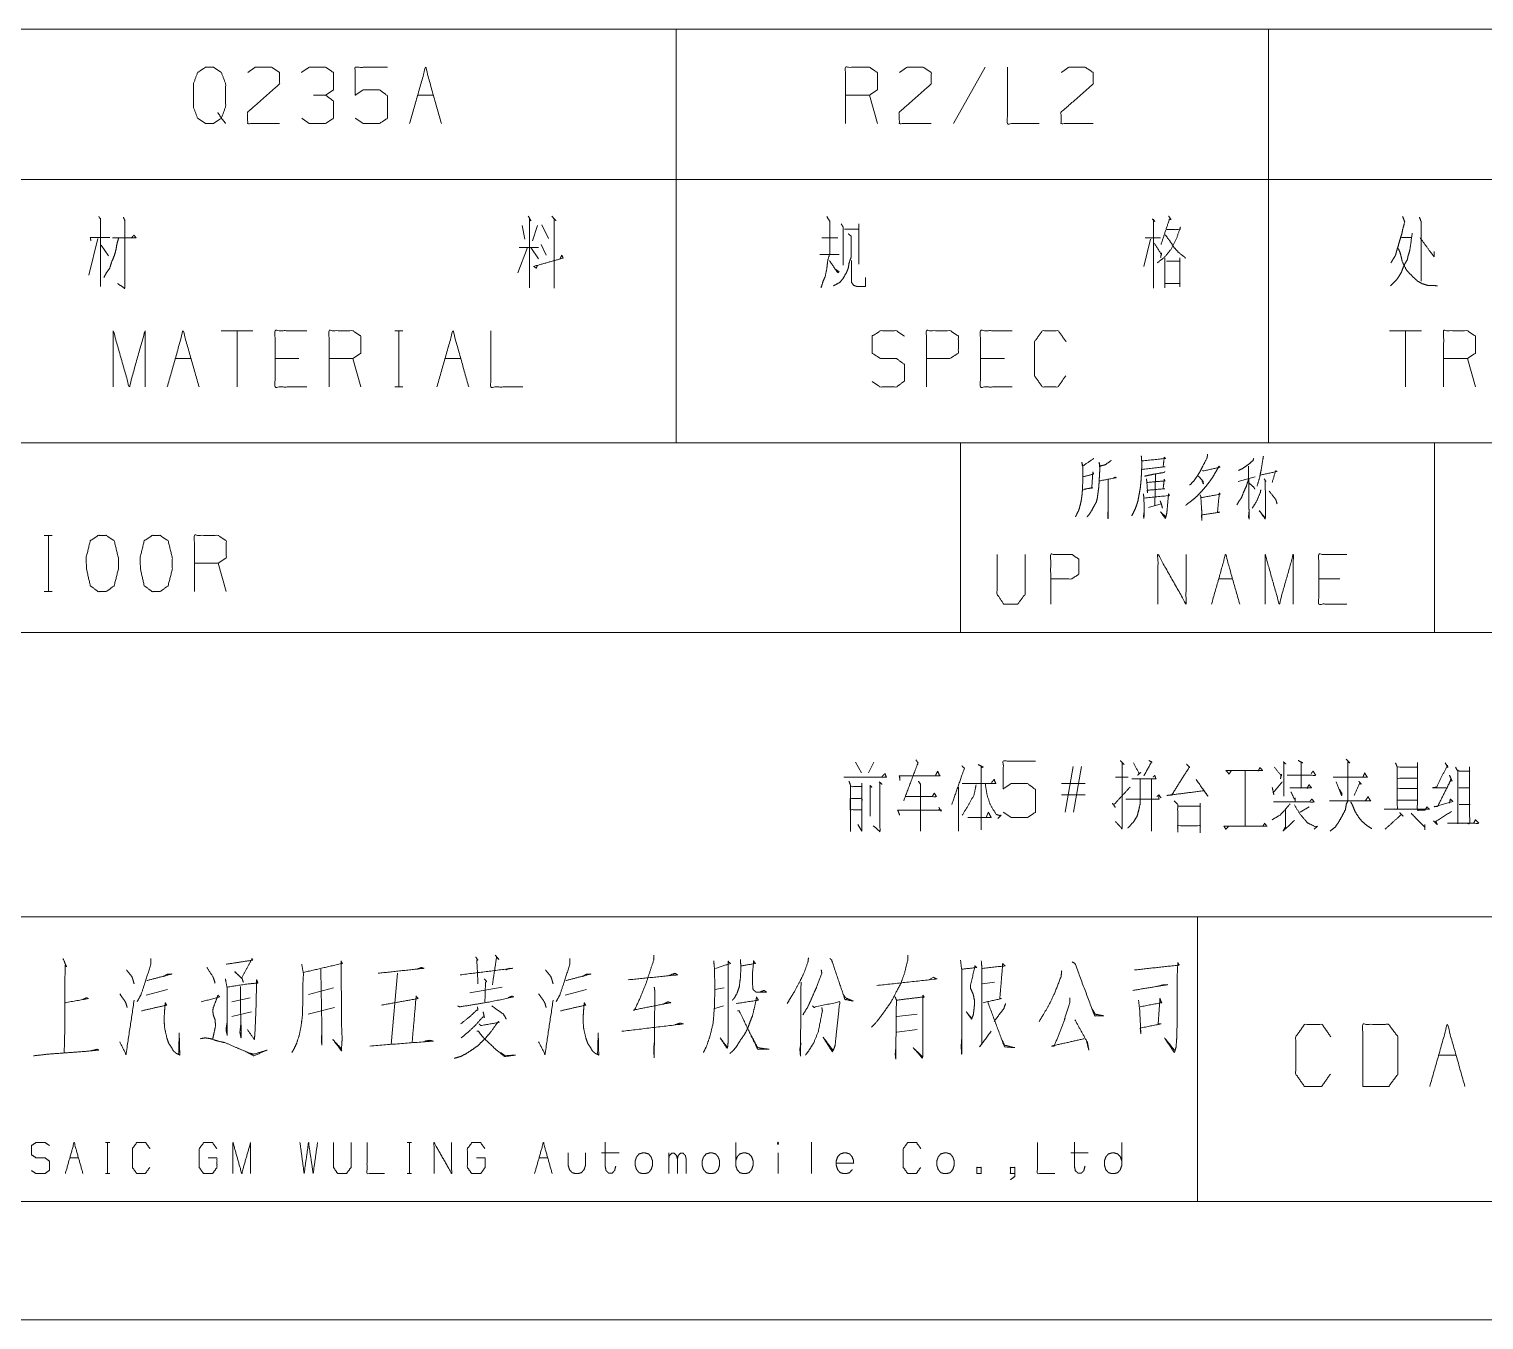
# Model space of a CAD drawing. Header units: millimetres. Extents: x 0 to 420, y 0 to 297.
# Drawn here: x 285.7 to 347.1, y 0 to 54.5 of the extents above; entities that cross this region are included whole.
import ezdxf

# ---------------------------------------------------------------- set-up
doc = ezdxf.new("R2010")
doc.units = ezdxf.units.MM
doc.layers.add('101', color=7, linetype='Continuous', true_color=0xffffff)

msp = doc.modelspace()

# ---------------------------------------------------------------- linework, layer by layer
at = {"layer": '101', "color": 72, "linetype": 'Continuous', "lineweight": 18}
for p, q in [((283, 54.463), (313, 54.463)), ((313, 54.463), (313, 48.113)), ((313, 54.463), (338, 54.463)), ((338, 54.463), (338, 48.113)), ((338, 54.463), (368, 54.463)), ((326.042, 52.85), (324.698, 50.475)), ((302.087, 51.675), (302.759, 51.675)), ((321.489, 50.475), (321.153, 51.675)), ((283, 48.113), (313, 48.113)), ((313, 48.113), (338, 48.113)), ((313, 48.113), (313, 37)), ((338, 48.113), (338, 37)), ((338, 48.113), (368, 48.113)), ((306.495, 46.175), (306.618, 45.6)), ((307.149, 46.175), (306.936, 45.525)), ((307.325, 46.2), (307.608, 45.625)), ((320.703, 46.25), (320.703, 44.55)), ((288.601, 45.625), (288.212, 44.075)), ((319.147, 45.65), (319.819, 45.65)), ((320.102, 46.025), (320.703, 46.025)), ((333.018, 45.6), (332.735, 44.45)), ((343.601, 45.675), (344.025, 45.675)), ((288.742, 45.35), (289.043, 44.9)), ((306.724, 45.25), (306.318, 44.175)), ((306.371, 45.25), (307.184, 45.25)), ((306.866, 45.25), (307.184, 44.775)), ((307.308, 45.375), (307.52, 44.925)), ((319.059, 44.95), (319.872, 44.95)), ((295.143, 41.737), (293.8, 41.737)), ((294.472, 41.737), (294.472, 39.362)), ((301.124, 41.737), (301.46, 41.737)), ((301.301, 41.737), (301.301, 39.362)), ((344.449, 41.737), (343.106, 41.737)), ((343.778, 41.737), (343.778, 39.362)), ((291.859, 40.563), (292.531, 40.563)), ((297.084, 40.563), (296.076, 40.563)), ((299.696, 39.362), (299.36, 40.563)), ((303.242, 40.563), (303.913, 40.563)), ((326.847, 40.563), (325.839, 40.563)), ((346.726, 39.362), (346.39, 40.563)), ((301.124, 39.362), (301.46, 39.362)), ((283, 37), (313, 37)), ((313, 37), (338, 37)), ((338, 37), (368, 37)), ((333.22, 35.666), (333.204, 34.364)), ((336.715, 35.379), (337.433, 35.578)), ((332.923, 34.275), (333.469, 34.43)), ((286.337, 33.102), (286.673, 33.102)), ((286.514, 33.102), (286.514, 30.727)), ((294.015, 30.727), (293.679, 31.927)), ((286.337, 30.727), (286.673, 30.727)), ((335.887, 31.261), (336.48, 31.261)), ((341.006, 31.261), (340.116, 31.261)), ((320.573, 23.527), (320.82, 23.077)), ((321.333, 23.527), (321.121, 23.077)), ((329.414, 21.427), (329.749, 23.352)), ((330.103, 23.352), (329.767, 21.427)), ((331.531, 22.902), (332.079, 22.902)), ((333.051, 22.827), (333.051, 20.627)), ((337.003, 23.177), (337.003, 20.827)), ((337.003, 23.152), (337.003, 20.827)), ((324.914, 22.477), (324.914, 20.627)), ((330.262, 22.627), (329.255, 22.627)), ((330.262, 22.152), (329.255, 22.152)), ((346.021, 22.452), (346.462, 22.452)), ((324.175, 21.452), (324.087, 21.627)), ((339.704, 21.652), (339.333, 21.427)), ((346.038, 21.752), (346.498, 21.752)), ((320.661, 20.902), (320.838, 20.627)), ((326.169, 21.402), (326.08, 21.202)), ((301.247, 14.626), (300.979, 11.625)), ((323.853, 14.454), (323.658, 14.35)), ((326.437, 14.247), (325.925, 14.178)), ((290.64, 13.695), (291.542, 13.936)), ((294.249, 13.419), (295.029, 13.591)), ((298.541, 14.005), (297.492, 13.729)), ((304.295, 13.798), (305.661, 14.04)), ((308.319, 13.695), (309.221, 13.936)), ((315.025, 14.005), (314.635, 13.936)), ((294.249, 12.798), (295.078, 13.005)), ((297.467, 12.901), (298.589, 13.177)), ((315, 13.246), (314.635, 13.143)), ((323.17, 12.901), (322.316, 12.798)), ((322.316, 12.142), (323.17, 12.246)), ((345.17, 11.172), (345.912, 11.172)), ((288.913, 7.485), (289.098, 7.485)), ((289.01, 7.485), (289.01, 6.174)), ((301.642, 7.485), (301.827, 7.485)), ((301.74, 7.485), (301.74, 6.174)), ((315.512, 6.519), (315.512, 7.485)), ((318.712, 7.499), (318.712, 6.174)), ((287.411, 6.836), (287.781, 6.836)), ((307.212, 6.836), (307.582, 6.836)), ((309.855, 7.043), (310.587, 7.043)), ((312.684, 6.174), (312.684, 7.043)), ((317.297, 7.043), (317.297, 6.174)), ((329.656, 7.043), (330.387, 7.043)), ((288.913, 6.174), (289.098, 6.174)), ((301.642, 6.174), (301.827, 6.174))]:
    msp.add_line(p, q, dxfattribs=at)
at = {"layer": '101', "color": 133, "linetype": 'Continuous', "lineweight": 18}
for p, q in [((235, 37), (415, 37)), ((325, 37), (325, 29)), ((345, 37), (345, 29)), ((235, 29), (415, 29)), ((285, 17), (394, 17)), ((335, 17), (335, 5)), ((25, 5), (415, 5)), ((235, 5), (415, 5)), ((0, 0), (420, 0))]:
    msp.add_line(p, q, dxfattribs=at)
at = {"layer": '101', "color": 72, "linetype": 'Continuous', "lineweight": 18}
for points, knots in [([(293.653, 50.95), (293.812, 50.7), (293.476, 50.475), (293.14, 50.475), (292.804, 50.7), (292.628, 51.175), (292.628, 52.15), (292.804, 52.625), (293.14, 52.85), (293.476, 52.85), (293.812, 52.625), (293.989, 52.15), (293.989, 51.2), (293.812, 50.7), (293.989, 50.475)], [0, 0, 0.043279, 0.102317, 0.151367, 0.210407, 0.284429, 0.426831, 0.500853, 0.559894, 0.608944, 0.667982, 0.742004, 0.880755, 0.958211, 1, 1]), ([(294.922, 52.625), (295.24, 52.85), (295.929, 52.85), (296.265, 52.625), (296.265, 52.15), (294.904, 50.95), (294.922, 50.475), (296.265, 50.475)], [0, 0, 0.069691, 0.192979, 0.265274, 0.350227, 0.674741, 0.759752, 1, 1]), ([(298.206, 51.675), (298.542, 51.9), (298.542, 52.625), (298.206, 52.85), (297.516, 52.85), (297.181, 52.625)], [0, 0, 0.153872, 0.429851, 0.583723, 0.846122, 1, 1]), ([(299.457, 50.7), (299.793, 50.475), (300.482, 50.475), (300.818, 50.7), (300.818, 51.65), (300.482, 51.9), (299.793, 51.9), (299.457, 51.675), (299.457, 52.85), (300.818, 52.85)], [0, 0, 0.062229, 0.168345, 0.230571, 0.376816, 0.441264, 0.547379, 0.609609, 0.79049, 1, 1]), ([(320.145, 50.475), (320.145, 52.85), (321.153, 52.85), (321.489, 52.625), (321.489, 51.9), (321.153, 51.675), (320.145, 51.675)], [0, 0, 0.400949, 0.571033, 0.639277, 0.761672, 0.829916, 1, 1]), ([(322.422, 52.625), (322.74, 52.85), (323.429, 52.85), (323.765, 52.625), (323.765, 52.15), (322.404, 50.95), (322.422, 50.475), (323.765, 50.475)], [0, 0, 0.069691, 0.192976, 0.265274, 0.350227, 0.67474, 0.759752, 1, 1]), ([(326.975, 52.85), (326.975, 50.475), (328.318, 50.475)], [0, 0, 0.638733, 1, 1]), ([(329.251, 52.625), (329.569, 52.85), (330.259, 52.85), (330.595, 52.625), (330.595, 52.15), (329.234, 50.95), (329.251, 50.475), (330.595, 50.475)], [0, 0, 0.069694, 0.192979, 0.265274, 0.350227, 0.67474, 0.759752, 1, 1]), ([(297.198, 50.7), (297.516, 50.475), (298.206, 50.475), (298.542, 50.7), (298.542, 51.425), (298.206, 51.675), (297.693, 51.675)], [0, 0, 0.124123, 0.34369, 0.472445, 0.703376, 0.836727, 1, 1]), ([(288.636, 46.55), (288.707, 46.45), (288.707, 43.6)], [0, 0, 0.041199, 1, 1]), ([(289.679, 46.525), (289.732, 46.375), (289.732, 43.525), (289.432, 43.725)], [0, 0, 0.047209, 0.892896, 1, 1]), ([(306.76, 46.575), (306.866, 46.375), (306.813, 46.45), (306.813, 43.55)], [0, 0, 0.070344, 0.098885, 1, 1]), ([(307.75, 46.575), (307.926, 46.375), (307.856, 46.45), (307.856, 43.525)], [0, 0, 0.081006, 0.11229, 1, 1]), ([(319.359, 46.55), (319.483, 46.35), (319.483, 45), (319.395, 44.7), (319.359, 44.375), (319.289, 44.025), (319.2, 43.825), (319.112, 43.55)], [0, 0, 0.076125, 0.513098, 0.614331, 0.720148, 0.835726, 0.906504, 1, 1]), ([(319.96, 46.25), (320.049, 46.1), (320.049, 44.5)], [0, 0, 0.098129, 1, 1]), ([(333.089, 46.45), (333.195, 46.35), (333.142, 46.425), (333.142, 43.525), (333.142, 45.65), (332.788, 45.65), (333.442, 45.65)], [0, 0, 0.023247, 0.037896, 0.500409, 0.839319, 0.895699, 1, 1]), ([(333.708, 46), (334.255, 46), (334.273, 46.1), (334.114, 45.625), (333.884, 45.175), (333.619, 44.85), (333.301, 44.6)], [0, 0, 0.220966, 0.26192, 0.463932, 0.667691, 0.836831, 1, 1]), ([(333.778, 46.575), (333.884, 46.425), (333.814, 46.45), (333.46, 45.375)], [0, 0, 0.132126, 0.186059, 1, 1]), ([(343.654, 46.55), (343.742, 46.325), (343.654, 46), (343.619, 45.825), (343.548, 45.6), (343.477, 45.35), (343.407, 45.125), (343.354, 44.925), (343.265, 44.775), (343.159, 44.6)], [0, 0, 0.116541, 0.278918, 0.364993, 0.478696, 0.603951, 0.71766, 0.817412, 0.901346, 1, 1]), ([(344.361, 46.525), (344.432, 46.35), (344.432, 43.825)], [0, 0, 0.06955, 1, 1]), ([(288.3, 45.525), (288.283, 45.675), (289.096, 45.675)], [0, 0, 0.156667, 1, 1]), ([(289.467, 45.625), (289.396, 45.375), (289.361, 45.15), (289.29, 44.9), (289.184, 44.65), (289.096, 44.375), (288.954, 44.175), (288.848, 43.975)], [0, 0, 0.146031, 0.274053, 0.420084, 0.572724, 0.735083, 0.872755, 1, 1]), ([(289.22, 45.65), (290.209, 45.65), (290.121, 45.775), (290.015, 45.65)], [0, 0, 0.757413, 0.874554, 1, 1]), ([(320.261, 45.825), (320.385, 45.725), (320.385, 44.85), (320.296, 44.6), (320.261, 44.375), (320.19, 44.2), (320.049, 43.95), (319.907, 43.775), (319.624, 43.625)], [0, 0, 0.062435, 0.405831, 0.509895, 0.599279, 0.673351, 0.786072, 0.874364, 1, 1]), ([(333.637, 45.775), (333.814, 45.55), (334.008, 45.25), (334.185, 45.05), (334.503, 44.8)], [0, 0, 0.21756, 0.48939, 0.692342, 1, 1]), ([(344.06, 45.85), (343.954, 45.125), (343.884, 44.9), (343.848, 44.725), (343.742, 44.55), (343.654, 44.35), (343.601, 44.2), (343.477, 44), (343.371, 43.85), (343.141, 43.625)], [0, 0, 0.296653, 0.392139, 0.46442, 0.547269, 0.635793, 0.700209, 0.795421, 0.869798, 1, 1]), ([(344.396, 45.65), (344.98, 44.85), (344.98, 45.075)], [0, 0, 0.814824, 1, 1]), ([(307.149, 44.5), (307.096, 44.375), (306.989, 44.45), (308.227, 44.8), (308.174, 44.925), (308.103, 44.775)], [0, 0, 0.073272, 0.143369, 0.837239, 0.91051, 1, 1]), ([(333.177, 45.425), (333.478, 44.95), (333.478, 45.025), (333.442, 44.825)], [0, 0, 0.668993, 0.75826, 1, 1]), ([(333.619, 44.8), (333.619, 43.55), (333.619, 43.725), (334.255, 43.725), (334.255, 43.6), (334.255, 44.8), (334.255, 44.675), (333.69, 44.675)], [0, 0, 0.306605, 0.34953, 0.505604, 0.536265, 0.830605, 0.861265, 1, 1]), ([(343.477, 45.2), (343.548, 45.025), (343.601, 44.825), (343.636, 44.65), (343.813, 44.3), (343.901, 44.2), (344.149, 43.95), (344.29, 43.825), (344.467, 43.725), (344.714, 43.65), (344.944, 43.65), (345.121, 43.625)], [0, 0, 0.075192, 0.15762, 0.228747, 0.384949, 0.438119, 0.578251, 0.653441, 0.734337, 0.837345, 0.928883, 1, 1]), ([(319.465, 44.7), (319.819, 44.175), (319.872, 44.225), (319.731, 44.325)], [0, 0, 0.720064, 0.802978, 1, 1]), ([(320.402, 44.7), (320.402, 43.775), (320.491, 43.65), (320.632, 43.6), (320.985, 43.6), (320.985, 43.975)], [0, 0, 0.472764, 0.551003, 0.627661, 0.808338, 1, 1]), ([(297.42, 39.362), (296.076, 39.362), (296.076, 41.737), (297.42, 41.737)], [0, 0, 0.26539, 0.73461, 1, 1]), ([(298.353, 39.362), (298.353, 41.737), (299.36, 41.737), (299.696, 41.513), (299.696, 40.788), (299.36, 40.563), (298.353, 40.563)], [0, 0, 0.400952, 0.571034, 0.639278, 0.761674, 0.829918, 1, 1]), ([(323.563, 39.362), (323.563, 41.737), (324.57, 41.737), (324.906, 41.513), (324.906, 40.788), (324.553, 40.563), (323.563, 40.563)], [0, 0, 0.401147, 0.571311, 0.639588, 0.762044, 0.832821, 1, 1]), ([(327.183, 39.362), (325.839, 39.362), (325.839, 41.737), (327.183, 41.737)], [0, 0, 0.26539, 0.73461, 1, 1]), ([(329.441, 39.838), (329.106, 39.362), (328.452, 39.362), (328.116, 39.838), (328.116, 41.263), (328.452, 41.737), (329.123, 41.737), (329.459, 41.263)], [0, 0, 0.114568, 0.243366, 0.357936, 0.638584, 0.753154, 0.885433, 1, 1]), ([(345.383, 39.362), (345.383, 41.737), (346.39, 41.737), (346.726, 41.513), (346.726, 40.788), (346.39, 40.563), (345.383, 40.563)], [0, 0, 0.400951, 0.571036, 0.639278, 0.761673, 0.829915, 1, 1]), ([(289.247, 39.362), (289.247, 41.737), (289.919, 39.362), (290.59, 41.737), (290.59, 39.362)], [0, 0, 0.245192, 0.5, 0.754808, 1, 1]), ([(305.182, 41.737), (305.182, 39.362), (306.526, 39.362)], [0, 0, 0.638733, 1, 1]), ([(321.269, 39.588), (321.604, 39.362), (322.294, 39.362), (322.63, 39.613), (322.63, 40.313), (322.294, 40.563), (321.622, 40.563), (321.269, 40.788), (321.269, 41.513), (321.622, 41.737), (322.294, 41.737), (322.63, 41.513)], [0, 0, 0.068037, 0.184055, 0.25452, 0.372335, 0.4428, 0.555844, 0.626371, 0.748393, 0.81892, 0.931964, 1, 1]), ([(330.629, 36.351), (330.566, 36.307), (330.145, 36.02), (330.114, 36.196), (330.161, 36.02), (330.161, 35.446), (330.145, 35.092), (330.129, 34.849), (330.098, 34.606), (330.051, 34.386), (329.989, 34.165), (329.911, 34.01), (329.848, 33.878)], [0, 0, 0.024363, 0.186803, 0.243942, 0.302154, 0.485024, 0.597668, 0.675195, 0.753199, 0.825098, 0.89819, 0.953346, 1, 1]), ([(331.363, 36.262), (331.113, 36.086), (330.879, 36.02), (330.847, 36.196), (330.879, 35.931), (330.863, 35.666), (330.847, 35.379), (330.832, 35.136), (330.801, 34.916), (330.769, 34.673), (330.723, 34.496), (330.645, 34.364), (330.566, 34.209), (330.488, 34.077), (330.41, 33.966), (330.332, 33.878)], [0, 0, 0.096319, 0.172937, 0.229415, 0.313416, 0.396985, 0.487495, 0.564125, 0.634336, 0.711437, 0.768975, 0.817388, 0.871906, 0.920319, 0.962889, 1, 1]), ([(332.626, 36.461), (332.642, 36.262), (332.642, 35.909), (332.626, 35.578), (332.611, 35.357), (332.58, 35.07), (332.533, 34.827), (332.486, 34.562), (332.424, 34.364), (332.346, 34.165), (332.221, 33.922)], [0, 0, 0.076503, 0.212087, 0.33934, 0.424292, 0.535105, 0.630037, 0.733301, 0.813245, 0.895183, 1, 1]), ([(332.673, 36.24), (333.641, 36.351), (333.594, 36.395), (333.548, 35.998), (333.626, 35.998), (332.658, 35.887)], [0, 0, 0.39108, 0.416924, 0.577585, 0.60892, 1, 1]), ([(335.42, 36.527), (335.405, 36.373), (335.217, 36.02), (335.108, 35.799), (334.983, 35.6), (334.827, 35.379), (334.671, 35.225)], [0, 0, 0.101774, 0.363754, 0.525154, 0.678922, 0.85608, 1, 1]), ([(337.371, 36.351), (337.34, 36.262), (337.137, 36.086), (336.918, 35.931), (336.731, 35.843)], [0, 0, 0.111856, 0.433088, 0.752703, 1, 1]), ([(337.777, 36.439), (337.761, 36.329), (337.683, 35.865), (337.621, 35.556), (337.511, 35.181)], [0, 0, 0.086565, 0.451629, 0.696477, 1, 1]), ([(330.192, 35.026), (330.223, 35.048), (330.582, 35.114), (330.535, 35.092), (330.582, 35.777), (330.613, 35.688), (330.176, 35.578)], [0, 0, 0.022681, 0.239273, 0.269981, 0.676983, 0.732557, 1, 1]), ([(333.626, 35.799), (333.579, 35.755), (333.188, 35.688), (332.97, 35.644), (332.767, 35.6)], [0, 0, 0.07226, 0.516589, 0.766867, 1, 1]), ([(335.202, 35.843), (335.248, 35.821), (335.951, 35.975), (335.904, 36.02), (335.779, 35.799), (335.639, 35.556), (335.498, 35.357), (335.342, 35.158), (335.17, 34.96), (334.983, 34.761), (334.78, 34.584), (334.624, 34.474), (334.499, 34.364)], [0, 0, 0.017093, 0.254607, 0.275864, 0.359629, 0.452278, 0.53264, 0.616084, 0.70281, 0.792986, 0.881828, 0.944963, 1, 1]), ([(337.152, 36.02), (337.168, 34.275), (337.184, 33.79), (337.152, 33.878), (337.168, 34.077)], [0, 0, 0.691283, 0.883884, 0.921006, 1, 1]), ([(337.652, 35.644), (338.354, 35.799), (338.292, 35.821), (338.151, 35.335)], [0, 0, 0.557066, 0.608364, 1, 1]), ([(330.863, 35.401), (331.566, 35.534), (331.519, 35.556), (331.441, 35.512)], [0, 0, 0.834819, 0.895271, 1, 1]), ([(331.222, 35.446), (331.222, 33.812), (331.207, 33.922), (331.222, 34.099)], [0, 0, 0.849783, 0.907772, 1, 1]), ([(332.845, 35.49), (332.861, 35.335), (332.892, 34.894), (332.876, 35.004), (333.61, 35.07), (333.548, 35.07), (333.594, 35.468), (333.626, 35.401), (332.861, 35.335)], [0, 0, 0.056492, 0.217482, 0.258029, 0.525926, 0.548635, 0.694164, 0.720796, 1, 1]), ([(335.03, 35.6), (335.061, 35.578), (335.233, 35.379), (335.248, 35.269), (335.186, 35.423)], [0, 0, 0.066028, 0.519581, 0.712132, 1, 1]), ([(337.152, 35.468), (337.059, 35.181), (336.949, 34.938), (336.856, 34.695), (336.762, 34.562), (336.653, 34.386)], [0, 0, 0.251918, 0.474135, 0.691326, 0.826694, 1, 1]), ([(337.168, 35.313), (337.371, 35.136), (337.418, 35.048)], [0, 0, 0.729109, 1, 1]), ([(337.668, 35.026), (337.652, 34.916), (337.48, 34.518), (337.309, 34.253)], [0, 0, 0.129619, 0.632946, 1, 1]), ([(337.808, 35.49), (337.886, 35.379), (337.855, 35.401), (337.87, 34.231), (337.87, 33.944), (337.855, 33.79), (337.605, 34.143), (337.855, 33.834)], [0, 0, 0.051678, 0.066298, 0.513635, 0.623349, 0.682727, 0.848098, 1, 1]), ([(332.72, 34.849), (332.736, 34.651), (332.751, 34.143), (332.736, 33.812), (332.72, 33.9), (332.751, 34.121)], [0, 0, 0.147471, 0.523364, 0.768667, 0.835021, 1, 1]), ([(332.751, 34.673), (333.813, 34.783), (333.782, 34.849), (333.766, 34.739), (333.719, 34.231), (333.704, 34.032), (333.641, 33.812), (333.438, 34.099), (333.657, 33.878)], [0, 0, 0.374083, 0.399749, 0.43883, 0.61759, 0.687458, 0.767887, 0.891105, 1, 1]), ([(333.423, 34.562), (333.485, 34.386), (333.516, 34.253)], [0, 0, 0.579215, 1, 1]), ([(335.108, 34.805), (335.139, 34.739), (335.17, 34.187), (335.186, 34.121), (335.186, 33.723), (335.17, 33.9), (335.17, 33.966), (335.935, 34.077), (335.842, 34.077), (335.92, 34.894), (335.951, 34.849), (335.904, 34.827), (335.155, 34.695)], [0, 0, 0.018828, 0.160986, 0.178485, 0.280676, 0.326272, 0.343303, 0.542024, 0.566111, 0.777126, 0.791033, 0.804348, 1, 1]), ([(338.027, 34.96), (338.308, 34.606), (338.354, 34.43)], [0, 0, 0.711821, 1, 1]), ([(292.672, 30.727), (292.672, 33.102), (293.679, 33.102), (294.015, 32.877), (294.015, 32.152), (293.679, 31.927), (292.672, 31.927)], [0, 0, 0.400951, 0.571036, 0.639278, 0.761674, 0.829915, 1, 1]), ([(288.95, 30.727), (289.285, 30.977), (289.462, 31.677), (289.462, 32.152), (289.285, 32.877), (288.95, 33.102), (288.614, 33.102), (288.278, 32.877), (288.101, 32.152), (288.119, 31.677), (288.278, 30.977), (288.614, 30.727), (288.95, 30.727)], [0, 0, 0.067524, 0.183971, 0.260583, 0.380942, 0.446139, 0.500306, 0.565503, 0.685862, 0.762528, 0.878309, 0.945833, 1, 1]), ([(291.226, 30.727), (291.562, 30.977), (291.739, 31.677), (291.739, 32.152), (291.562, 32.877), (291.226, 33.102), (290.89, 33.102), (290.554, 32.877), (290.378, 32.152), (290.395, 31.677), (290.554, 30.977), (290.89, 30.727), (291.226, 30.727)], [0, 0, 0.067524, 0.183971, 0.260583, 0.380942, 0.446139, 0.500306, 0.565503, 0.685862, 0.762528, 0.878309, 0.945833, 1, 1]), ([(326.539, 32.299), (326.539, 30.621), (326.82, 30.202), (327.413, 30.202), (327.725, 30.621), (327.725, 32.299)], [0, 0, 0.337151, 0.438599, 0.557782, 0.662849, 1, 1]), ([(328.802, 30.202), (328.802, 32.299), (329.691, 32.299), (329.988, 32.1), (329.988, 31.46), (329.676, 31.261), (328.802, 31.261)], [0, 0, 0.401145, 0.571312, 0.639588, 0.762043, 0.832818, 1, 1]), ([(333.328, 30.202), (333.328, 32.299), (334.514, 30.202), (334.514, 32.299)], [0, 0, 0.317574, 0.682426, 1, 1]), ([(337.853, 30.202), (337.853, 32.299), (338.447, 30.202), (339.04, 32.299), (339.04, 30.202)], [0, 0, 0.245192, 0.5, 0.754808, 1, 1]), ([(341.303, 30.202), (340.116, 30.202), (340.116, 32.299), (341.303, 32.299)], [0, 0, 0.265389, 0.734611, 1, 1]), ([(323.114, 23.627), (323.203, 23.502), (322.602, 21.902)], [0, 0, 0.082203, 1, 1]), ([(325.055, 23.377), (325.161, 23.277), (324.631, 21.752)], [0, 0, 0.082809, 1, 1]), ([(325.744, 23.427), (325.957, 23.327), (325.868, 23.302), (325.868, 20.677)], [0, 0, 0.079453, 0.11057, 1, 1]), ([(326.801, 21.427), (327.137, 21.202), (327.826, 21.202), (328.162, 21.427), (328.162, 22.377), (327.826, 22.627), (327.137, 22.627), (326.801, 22.402), (326.801, 23.577), (328.162, 23.577)], [0, 0, 0.062229, 0.168345, 0.230571, 0.376816, 0.441264, 0.547379, 0.609609, 0.79049, 1, 1]), ([(331.743, 23.602), (331.902, 23.427), (331.814, 23.502), (331.814, 20.727), (331.531, 21.027)], [0, 0, 0.066813, 0.099557, 0.883523, 1, 1]), ([(332.291, 23.502), (332.538, 23.052), (332.609, 23.102), (332.468, 22.977)], [0, 0, 0.651003, 0.760767, 1, 1]), ([(332.945, 23.602), (333.086, 23.527), (333.051, 23.527), (332.733, 22.952)], [0, 0, 0.187731, 0.229192, 1, 1]), ([(334.532, 23.452), (334.674, 23.302), (334.638, 23.302), (333.914, 22.152), (333.701, 22.127), (335.275, 22.327), (335.434, 22.102), (334.939, 22.802)], [0, 0, 0.045475, 0.053273, 0.353143, 0.400258, 0.750087, 0.810877, 1, 1]), ([(338.608, 23.552), (338.732, 23.452), (338.643, 23.527), (338.643, 22.102)], [0, 0, 0.093582, 0.161769, 1, 1]), ([(339.244, 23.602), (339.439, 23.502), (339.368, 23.527), (339.368, 22.452), (338.891, 22.452), (339.81, 22.452), (339.704, 22.577), (339.615, 22.427)], [0, 0, 0.07046, 0.094624, 0.441062, 0.594862, 0.891064, 0.943895, 1, 1]), ([(341.273, 23.652), (341.432, 23.502), (341.344, 23.527), (341.344, 21.902), (341.273, 21.752), (341.238, 21.527), (341.096, 21.252), (340.937, 20.977), (340.814, 20.802), (340.602, 20.627)], [0, 0, 0.063462, 0.090123, 0.56178, 0.609911, 0.676018, 0.765771, 0.85798, 0.920188, 1, 1]), ([(343.355, 23.502), (343.426, 23.327), (343.426, 21.552), (342.878, 21.552), (344.769, 21.552), (344.681, 21.652), (344.593, 21.502), (344.274, 21.502), (344.274, 23.502), (344.274, 23.327), (343.426, 23.327), (343.426, 22.852), (344.292, 22.852), (344.274, 22.852), (344.274, 22.427), (343.426, 22.427), (343.426, 21.927), (344.257, 21.927)], [0, 0, 0.015709, 0.163443, 0.209048, 0.366455, 0.377564, 0.392053, 0.418532, 0.584993, 0.599558, 0.670171, 0.709705, 0.781789, 0.78326, 0.818632, 0.889245, 0.93086, 1, 1]), ([(345.455, 23.502), (345.561, 23.302), (345.543, 23.402), (345.084, 22.477), (344.907, 22.452), (345.526, 22.452), (345.702, 22.827), (345.632, 22.977), (345.738, 22.727), (345.702, 22.802), (345.137, 21.677), (344.978, 21.652), (345.773, 21.877), (345.667, 21.977), (345.632, 21.802)], [0, 0, 0.039968, 0.057897, 0.240258, 0.271776, 0.381, 0.454196, 0.483473, 0.531419, 0.546058, 0.768377, 0.796805, 0.942744, 0.968478, 1, 1]), ([(345.879, 23.327), (345.985, 23.152), (345.985, 20.927), (345.985, 23.152), (346.48, 23.152), (346.48, 23.327), (346.48, 20.952), (345.543, 20.952), (346.869, 20.952), (346.728, 21.102), (346.657, 20.977)], [0, 0, 0.019844, 0.235618, 0.451392, 0.499386, 0.516357, 0.746678, 0.837524, 0.966081, 0.986073, 1, 1]), ([(320.078, 22.902), (321.863, 22.902), (321.81, 23.052), (321.686, 22.927)], [0, 0, 0.842003, 0.917042, 1, 1]), ([(320.29, 22.727), (320.361, 22.552), (320.361, 20.602), (320.361, 22.502), (320.838, 22.502), (320.838, 22.627), (320.838, 20.627), (320.838, 22.002), (320.343, 22.002), (320.343, 21.527), (320.82, 21.527)], [0, 0, 0.019945, 0.226009, 0.426789, 0.477219, 0.490428, 0.701776, 0.847078, 0.899375, 0.94957, 1, 1]), ([(321.563, 22.702), (321.686, 22.602), (321.598, 22.677), (321.598, 20.602), (321.315, 20.852)], [0, 0, 0.058325, 0.10082, 0.861608, 1, 1]), ([(322.443, 22.752), (322.425, 22.952), (324.122, 22.952), (324.034, 23.152), (323.945, 22.977)], [0, 0, 0.086832, 0.820651, 0.915211, 1, 1]), ([(323.22, 22.727), (323.309, 22.602), (323.309, 20.627)], [0, 0, 0.071939, 1, 1]), ([(325.073, 22.627), (326.487, 22.627), (326.416, 22.802), (326.31, 22.677)], [0, 0, 0.800376, 0.907209, 1, 1]), ([(332.574, 22.802), (332.574, 21.752), (332.503, 21.452), (332.45, 21.252), (332.309, 21.027), (332.061, 20.752)], [0, 0, 0.477097, 0.617144, 0.711159, 0.831908, 1, 1]), ([(332.22, 22.827), (333.245, 22.827), (333.192, 22.977), (333.122, 22.902)], [0, 0, 0.796353, 0.919939, 1, 1]), ([(336.42, 23.177), (336.331, 23.027), (336.208, 23.177), (337.745, 23.177), (337.639, 23.302), (337.551, 23.152)], [0, 0, 0.077571, 0.164212, 0.849385, 0.922423, 1, 1]), ([(338.237, 23.327), (338.537, 22.952), (338.537, 23.027), (338.502, 22.827)], [0, 0, 0.633422, 0.732284, 1, 1]), ([(338.785, 22.977), (339.987, 22.977), (339.88, 23.152), (339.792, 23.052)], [0, 0, 0.780462, 0.913335, 1, 1]), ([(340.725, 22.902), (342.157, 22.902), (342.051, 23.077), (341.98, 22.902)], [0, 0, 0.78446, 0.896579, 1, 1]), ([(341.803, 22.727), (341.91, 22.602), (341.839, 22.627), (341.609, 22.127)], [0, 0, 0.207724, 0.302738, 1, 1]), ([(321.174, 22.552), (321.262, 22.477), (321.191, 22.502), (321.191, 21.252)], [0, 0, 0.080438, 0.132478, 1, 1]), ([(322.673, 22.077), (323.981, 22.077), (323.892, 22.227), (323.804, 22.077)], [0, 0, 0.789753, 0.89488, 1, 1]), ([(325.656, 22.577), (325.568, 22.152), (325.338, 21.727), (325.073, 21.302)], [0, 0, 0.306096, 0.646776, 1, 1]), ([(326.045, 22.602), (326.116, 22.152), (326.257, 21.727), (326.504, 21.327), (326.664, 21.277), (326.717, 21.302), (326.575, 21.152)], [0, 0, 0.252323, 0.50043, 0.76097, 0.85334, 0.88581, 1, 1]), ([(331.407, 21.802), (331.531, 21.627), (331.46, 21.727), (332.15, 22.477)], [0, 0, 0.158114, 0.248465, 1, 1]), ([(331.973, 21.977), (333.369, 21.977), (333.369, 22.152)], [0, 0, 0.88863, 1, 1]), ([(333.458, 22.027), (333.369, 22.152), (333.281, 22.077)], [0, 0, 0.569072, 1, 1]), ([(338.148, 22.477), (338.219, 22.152), (338.201, 22.252), (338.573, 22.702)], [0, 0, 0.326886, 0.42669, 1, 1]), ([(338.944, 22.277), (339.085, 21.977), (339.12, 22.027), (339.12, 21.877)], [0, 0, 0.610903, 0.723694, 1, 1]), ([(340.849, 22.702), (341.079, 22.127), (341.096, 22.202), (340.99, 22.377)], [0, 0, 0.687336, 0.772868, 1, 1]), ([(322.425, 21.302), (322.354, 21.502), (324.193, 21.502), (324.087, 21.552)], [0, 0, 0.097865, 0.945905, 1, 1]), ([(334.02, 21.902), (334.161, 21.752), (334.161, 20.577), (334.161, 20.852), (335.115, 20.852), (335.115, 20.552), (335.115, 21.802), (335.115, 21.677), (334.179, 21.677)], [0, 0, 0.039471, 0.264466, 0.317124, 0.499885, 0.557331, 0.796687, 0.820623, 1, 1]), ([(338.908, 21.777), (338.626, 21.452), (338.484, 21.302), (338.148, 21.102)], [0, 0, 0.41915, 0.619702, 1, 1]), ([(338.201, 21.852), (339.916, 21.852), (339.827, 21.977), (339.739, 21.877)], [0, 0, 0.856801, 0.933302, 1, 1]), ([(338.714, 21.527), (338.714, 20.802), (338.608, 20.627), (339.085, 21.077)], [0, 0, 0.457252, 0.586311, 1, 1]), ([(339.085, 21.727), (339.333, 21.327), (339.633, 20.977), (339.987, 20.802), (340.057, 20.827), (339.916, 20.702)], [0, 0, 0.295852, 0.586008, 0.834108, 0.881285, 1, 1]), ([(340.566, 21.902), (342.298, 21.902), (342.192, 22.077), (342.086, 21.902)], [0, 0, 0.808887, 0.904446, 1, 1]), ([(341.468, 21.852), (341.556, 21.677), (341.644, 21.452), (341.803, 21.202), (341.945, 21.027), (342.157, 20.852), (342.351, 20.727)], [0, 0, 0.1338, 0.298786, 0.501018, 0.654574, 0.842245, 1, 1]), ([(325.303, 21.202), (326.292, 21.202), (326.169, 21.427)], [0, 0, 0.794016, 1, 1]), ([(336.296, 20.802), (336.19, 20.702), (336.119, 20.827), (337.922, 20.827), (337.834, 20.952), (337.745, 20.827)], [0, 0, 0.060778, 0.120654, 0.872342, 0.936169, 1, 1]), ([(343.532, 21.402), (343.673, 21.252), (343.603, 21.327), (342.913, 20.702)], [0, 0, 0.166286, 0.249435, 1, 1]), ([(344.009, 21.377), (344.575, 20.802), (344.593, 20.902), (344.593, 20.677)], [0, 0, 0.71181, 0.801431, 1, 1]), ([(344.96, 21.052), (345.119, 20.902), (345.048, 21.027), (345.72, 21.452)], [0, 0, 0.188956, 0.313068, 1, 1]), ([(305.368, 15.385), (305.515, 15.213), (305.417, 15.282), (305.246, 14.143)], [0, 0, 0.151118, 0.230947, 1, 1]), ([(312.05, 15.385), (312.05, 15.178), (311.733, 14.212), (311.513, 13.66), (311.245, 13.074), (311.196, 13.074), (312.757, 13.384), (312.66, 13.419), (312.44, 13.315)], [0, 0, 0.046524, 0.275032, 0.408545, 0.553501, 0.564465, 0.92219, 0.945453, 1, 1]), ([(322.779, 15.385), (322.779, 15.213), (322.633, 14.626), (322.487, 14.212), (322.34, 13.936), (322.072, 13.419), (321.682, 12.867), (321.414, 12.522), (321.243, 12.349)], [0, 0, 0.049752, 0.224095, 0.350741, 0.440842, 0.608969, 0.803946, 0.929998, 1, 1]), ([(287.128, 15.247), (287.274, 14.902), (287.226, 15.006), (287.201, 14.281), (287.201, 12.246), (287.177, 11.28)], [0, 0, 0.088891, 0.116032, 0.287978, 0.770794, 1, 1]), ([(289.81, 14.764), (290.03, 14.488), (290.079, 14.35), (290.127, 14.178)], [0, 0, 0.519919, 0.73571, 1, 1]), ([(290.835, 15.247), (290.835, 15.006), (290.591, 14.247), (290.42, 13.729), (290.249, 13.419)], [0, 0, 0.124612, 0.535976, 0.817159, 1, 1]), ([(293.2, 14.868), (293.468, 14.454), (293.541, 14.212)], [0, 0, 0.661595, 1, 1]), ([(294.005, 15.006), (295.127, 15.178), (295.102, 15.247), (294.663, 14.419), (294.371, 14.695), (294.688, 14.385), (294.736, 14.247)], [0, 0, 0.361753, 0.385074, 0.683733, 0.811934, 0.953357, 1, 1]), ([(297.199, 15.006), (297.272, 14.592), (297.248, 14.178), (297.248, 13.453), (297.223, 12.798), (297.175, 12.418), (297.102, 12.039), (296.98, 11.659), (296.882, 11.452), (296.784, 11.28)], [0, 0, 0.110336, 0.219176, 0.409317, 0.581468, 0.681885, 0.783317, 0.887931, 0.947989, 1, 1]), ([(297.272, 14.661), (298.906, 15.04), (298.858, 15.144), (298.858, 14.626), (298.882, 13.212), (298.882, 12.384), (298.906, 11.866), (298.882, 11.521), (298.882, 11.349), (298.516, 11.832), (298.858, 11.452)], [0, 0, 0.250211, 0.267275, 0.344454, 0.55544, 0.678925, 0.756189, 0.80777, 0.833496, 0.923863, 1, 1]), ([(298.004, 14.799), (298.053, 12.073), (298.053, 11.59), (298.028, 11.797), (298.053, 12.211)], [0, 0, 0.711345, 0.837386, 0.891777, 1, 1]), ([(300.418, 14.626), (302.345, 14.833), (302.247, 14.868), (302.076, 14.799)], [0, 0, 0.870762, 0.917258, 1, 1]), ([(303.881, 14.557), (306.076, 14.833), (305.954, 14.833), (305.807, 14.764)], [0, 0, 0.886329, 0.935184, 1, 1]), ([(304.539, 15.316), (304.637, 15.178), (304.588, 15.178), (304.637, 14.178)], [0, 0, 0.138589, 0.178592, 1, 1]), ([(307.49, 14.764), (307.709, 14.488), (307.758, 14.35), (307.807, 14.178)], [0, 0, 0.519919, 0.73571, 1, 1]), ([(308.514, 15.247), (308.514, 15.006), (308.27, 14.247), (308.099, 13.729), (307.929, 13.419)], [0, 0, 0.124612, 0.535976, 0.817159, 1, 1]), ([(314.586, 15.144), (314.61, 14.868), (314.635, 14.005), (314.61, 13.177), (314.561, 12.522), (314.415, 11.935), (314.269, 11.521), (314.147, 11.28)], [0, 0, 0.070329, 0.28934, 0.499598, 0.66644, 0.819873, 0.931329, 1, 1]), ([(314.659, 14.833), (315.293, 15.04), (315.196, 15.109), (315.196, 11.763), (315.171, 11.521), (315.147, 11.452), (314.854, 11.901), (315.147, 11.521)], [0, 0, 0.122094, 0.143965, 0.756447, 0.800872, 0.814266, 0.912285, 1, 1]), ([(315.708, 15.213), (315.732, 14.868), (315.708, 14.419), (315.659, 14.04), (315.561, 13.764), (315.439, 13.557), (315.366, 13.488)], [0, 0, 0.190955, 0.438946, 0.650198, 0.811822, 0.94447, 1, 1]), ([(315.757, 14.937), (316.342, 15.04), (316.269, 15.144), (316.22, 14.626), (316.22, 14.178), (316.244, 13.936), (316.366, 13.833), (316.805, 13.833), (316.708, 13.902), (316.537, 13.833)], [0, 0, 0.209703, 0.254415, 0.437769, 0.595975, 0.681595, 0.738019, 0.892888, 0.935041, 1, 1]), ([(318.585, 15.282), (318.561, 15.109), (318.39, 14.626), (318.219, 14.281), (318, 13.867), (317.829, 13.591), (317.683, 13.35)], [0, 0, 0.081145, 0.319756, 0.499049, 0.717311, 0.868474, 1, 1]), ([(319.122, 14.764), (319.146, 14.626), (318.927, 14.04), (318.829, 13.833), (318.683, 13.488), (318.536, 13.177), (318.341, 12.867)], [0, 0, 0.067376, 0.36846, 0.478481, 0.658656, 0.823687, 1, 1]), ([(319.488, 15.247), (319.561, 15.178), (320.122, 13.522), (320.463, 13.453), (320.146, 13.591), (320.049, 13.729)], [0, 0, 0.037082, 0.681737, 0.810185, 0.937687, 1, 1]), ([(324.998, 15.178), (325.047, 14.764), (325.047, 11.245), (325.023, 11.521), (325.047, 11.832)], [0, 0, 0.092137, 0.86992, 0.931161, 1, 1]), ([(325.071, 14.799), (325.681, 14.868), (325.608, 14.937), (325.413, 14.074), (325.413, 14.005), (325.462, 13.902), (325.535, 13.729), (325.584, 13.488), (325.584, 13.281), (325.559, 13.039), (325.535, 12.867), (325.462, 12.694), (325.242, 13.005), (325.462, 12.729)], [0, 0, 0.163216, 0.189965, 0.42515, 0.443501, 0.473931, 0.523766, 0.589292, 0.644345, 0.7089, 0.755234, 0.805069, 0.906205, 1, 1]), ([(325.876, 15.144), (325.901, 14.833), (325.901, 11.659), (325.803, 11.521), (326.291, 12.177)], [0, 0, 0.069653, 0.779472, 0.817267, 1, 1]), ([(325.925, 14.833), (326.876, 14.937), (326.779, 15.04), (326.657, 13.557), (326.73, 13.557), (325.949, 13.384)], [0, 0, 0.276542, 0.317649, 0.747834, 0.768982, 1, 1]), ([(329.705, 15.109), (329.827, 15.04), (330.656, 12.832), (331.046, 12.832), (330.681, 12.901), (330.534, 13.143)], [0, 0, 0.039541, 0.705114, 0.815247, 0.920312, 1, 1]), ([(332.338, 14.764), (334.216, 14.971), (334.168, 15.075), (334.143, 14.557), (334.143, 12.625), (334.119, 11.866), (334.094, 11.521), (334.046, 11.349), (334.021, 11.28), (333.607, 11.901), (334.021, 11.383)], [0, 0, 0.261649, 0.277493, 0.349233, 0.616764, 0.72192, 0.769813, 0.794637, 0.804771, 0.908172, 1, 1]), ([(290.664, 14.316), (291.713, 14.592), (291.542, 14.592), (291.371, 14.488)], [0, 0, 0.745411, 0.862774, 1, 1]), ([(293.98, 14.385), (294.053, 14.005), (294.053, 12.004), (294.005, 12.246), (294.053, 12.591)], [0, 0, 0.129595, 0.800553, 0.883167, 1, 1]), ([(294.053, 14.04), (294.932, 14.178), (295.346, 14.212), (295.297, 14.35), (295.273, 13.281), (295.249, 12.625), (295.224, 12.073), (295.2, 11.832), (294.907, 12.246)], [0, 0, 0.19844, 0.29133, 0.324006, 0.56283, 0.709269, 0.832622, 0.88681, 1, 1]), ([(304.905, 14.385), (305.003, 14.281), (304.954, 14.247), (304.929, 13.419)], [0, 0, 0.138047, 0.196037, 1, 1]), ([(308.343, 14.316), (309.392, 14.592), (309.221, 14.592), (309.051, 14.488)], [0, 0, 0.745418, 0.86277, 1, 1]), ([(310.977, 14.35), (313.05, 14.557), (312.952, 14.626), (312.684, 14.523)], [0, 0, 0.836554, 0.884532, 1, 1]), ([(318.268, 14.247), (318.244, 11.142), (318.219, 11.418), (318.268, 11.694)], [0, 0, 0.847819, 0.923473, 1, 1]), ([(321.462, 14.109), (323.999, 14.385), (323.853, 14.454)], [0, 0, 0.940373, 1, 1]), ([(329.266, 14.73), (329.241, 14.488), (328.973, 13.798), (328.729, 13.281), (328.485, 12.867), (328.315, 12.591)], [0, 0, 0.102841, 0.416511, 0.658903, 0.86249, 1, 1]), ([(332.265, 13.902), (333.729, 14.143), (333.582, 14.143), (333.314, 14.074)], [0, 0, 0.777945, 0.854701, 1, 1]), ([(287.226, 13.384), (288.201, 13.557), (288.128, 13.591), (287.957, 13.522)], [0, 0, 0.788943, 0.853361, 1, 1]), ([(289.518, 13.764), (289.737, 13.453), (289.786, 13.35), (289.835, 13.177)], [0, 0, 0.564231, 0.734008, 1, 1]), ([(292.956, 13.419), (293.736, 13.626), (293.663, 13.695), (293.59, 13.488), (293.468, 13.177), (293.444, 13.039), (293.468, 12.867), (293.541, 12.66), (293.566, 12.418), (293.492, 12.073), (293.444, 11.866)], [0, 0, 0.288064, 0.323943, 0.402265, 0.521269, 0.571261, 0.63341, 0.711732, 0.798322, 0.924133, 1, 1]), ([(294.614, 14.074), (294.614, 13.212), (294.639, 12.384), (294.639, 11.901), (294.59, 12.142), (294.639, 12.556)], [0, 0, 0.304008, 0.595981, 0.766226, 0.853067, 1, 1]), ([(300.564, 13.281), (302.101, 13.557), (302.028, 13.66), (301.857, 11.694)], [0, 0, 0.426351, 0.460965, 1, 1]), ([(303.783, 13.246), (303.856, 13.212), (303.905, 13.212), (305.149, 13.419), (306.149, 13.626), (306.076, 13.66), (305.905, 13.591)], [0, 0, 0.030219, 0.048442, 0.519512, 0.900991, 0.93121, 1, 1]), ([(307.197, 13.764), (307.416, 13.453), (307.465, 13.35), (307.514, 13.177)], [0, 0, 0.564239, 0.734012, 1, 1]), ([(312.074, 14.04), (312.099, 13.867), (312.074, 11.073), (312.05, 11.349), (312.074, 11.694)], [0, 0, 0.048504, 0.826565, 0.903707, 1, 1]), ([(315.537, 13.35), (316.464, 13.488), (316.391, 13.626), (316.318, 13.246), (316.22, 12.832), (316.122, 12.591), (316.025, 12.315), (315.878, 12.039), (315.683, 11.763), (315.537, 11.521), (315.391, 11.349), (315.269, 11.245)], [0, 0, 0.248088, 0.28944, 0.391759, 0.504363, 0.573317, 0.650816, 0.73352, 0.823008, 0.897766, 0.957654, 1, 1]), ([(322.243, 13.626), (322.292, 13.488), (322.267, 11.211), (322.267, 11.004), (322.243, 11.211), (322.267, 11.452)], [0, 0, 0.047497, 0.786427, 0.853598, 0.921235, 1, 1]), ([(322.292, 13.488), (323.414, 13.626), (323.414, 13.695), (323.462, 13.626), (323.414, 13.591), (323.414, 11.176), (323.389, 11.038), (322.999, 11.487), (323.389, 11.107)], [0, 0, 0.224398, 0.238094, 0.254868, 0.266729, 0.746112, 0.77393, 0.891944, 1, 1]), ([(329.607, 13.591), (329.607, 13.384), (329.388, 12.694), (329.412, 12.729), (329.193, 12.142), (328.949, 11.556), (328.851, 11.556), (330.217, 11.866)], [0, 0, 0.05545, 0.249412, 0.26073, 0.428483, 0.598637, 0.624772, 1, 1]), ([(332.509, 13.488), (332.558, 13.074), (332.607, 12.073), (332.582, 12.315), (333.46, 12.487), (333.338, 12.487), (333.411, 13.557), (333.485, 13.384), (332.582, 13.212)], [0, 0, 0.08584, 0.292105, 0.342087, 0.526357, 0.55147, 0.772215, 0.810799, 1, 1]), ([(289.518, 11.728), (289.786, 11.211), (290.127, 13.488)], [0, 0, 0.202025, 1, 1]), ([(290.444, 13.039), (291.493, 13.281), (291.444, 13.384), (291.42, 13.143), (291.396, 12.798), (291.396, 12.556), (291.42, 12.28), (291.518, 11.866), (291.591, 11.659), (291.688, 11.521), (291.786, 11.349), (291.908, 11.245), (292.054, 11.176), (292.03, 12.108), (292.005, 11.245)], [0, 0, 0.198341, 0.219427, 0.264158, 0.327895, 0.3724, 0.423461, 0.501845, 0.542306, 0.573453, 0.609975, 0.639452, 0.669269, 0.84099, 1, 1]), ([(304.612, 13.212), (304.637, 13.074), (304.588, 13.074), (304.295, 12.798), (303.905, 12.487)], [0, 0, 0.128573, 0.17333, 0.54243, 1, 1]), ([(304.856, 13.005), (304.905, 12.763), (304.856, 12.798), (304.515, 12.418), (304.222, 12.142), (303.929, 11.901)], [0, 0, 0.154138, 0.191518, 0.510905, 0.762591, 1, 1]), ([(305.222, 13.246), (305.71, 12.901), (305.832, 12.694)], [0, 0, 0.713213, 1, 1]), ([(307.197, 11.728), (307.465, 11.211), (307.807, 13.488)], [0, 0, 0.202027, 1, 1]), ([(308.124, 13.039), (309.173, 13.281), (309.124, 13.384), (309.099, 13.143), (309.075, 12.798), (309.075, 12.556), (309.099, 12.28), (309.197, 11.866), (309.27, 11.659), (309.368, 11.521), (309.465, 11.349), (309.587, 11.245), (309.734, 11.176), (309.709, 12.108), (309.685, 11.245)], [0, 0, 0.198341, 0.219426, 0.264158, 0.327895, 0.3724, 0.423461, 0.501845, 0.542305, 0.57345, 0.609972, 0.639449, 0.66927, 0.84099, 1, 1]), ([(315.586, 13.039), (315.659, 13.039), (316.439, 11.418), (316.927, 11.418), (316.439, 11.487), (316.147, 12.039)], [0, 0, 0.021039, 0.538448, 0.678706, 0.82036, 1, 1]), ([(319.146, 13.177), (319.17, 13.039), (319, 12.177), (318.805, 11.694), (318.634, 11.418), (318.463, 11.176)], [0, 0, 0.064861, 0.471802, 0.712904, 0.863112, 1, 1]), ([(318.756, 13.246), (318.829, 13.177), (318.878, 13.212), (319.902, 13.419), (319.756, 12.073), (319.707, 11.59), (319.634, 11.383), (319.585, 11.314), (319.195, 11.935), (319.609, 11.383)], [0, 0, 0.021075, 0.033595, 0.252602, 0.536206, 0.63793, 0.683936, 0.701643, 0.855333, 1, 1]), ([(326.145, 13.419), (326.852, 11.521), (327.291, 11.487), (326.852, 11.59), (326.754, 11.797)], [0, 0, 0.643821, 0.783835, 0.927246, 1, 1]), ([(326.901, 13.35), (326.828, 13.143), (326.413, 12.591)], [0, 0, 0.241282, 1, 1]), ([(304.685, 12.487), (304.759, 12.418), (305.539, 12.556), (305.49, 12.591), (305.198, 12.177), (305.027, 11.97), (304.832, 11.763), (304.612, 11.556), (304.368, 11.383), (304.1, 11.211), (303.881, 11.107), (303.637, 11.038)], [0, 0, 0.029336, 0.260529, 0.277957, 0.425844, 0.50411, 0.587085, 0.675092, 0.762231, 0.855274, 0.926064, 1, 1]), ([(310.708, 12.177), (313.294, 12.487), (313.172, 12.522), (312.952, 12.453)], [0, 0, 0.879479, 0.922284, 1, 1]), ([(329.827, 12.66), (330.363, 11.694), (330.412, 11.383), (330.315, 11.763)], [0, 0, 0.610117, 0.783655, 1, 1]), ([(340.606, 10.372), (340.235, 9.847), (339.513, 9.847), (339.142, 10.372), (339.142, 11.945), (339.513, 12.469), (340.254, 12.469), (340.625, 11.945)], [0, 0, 0.114569, 0.243366, 0.357935, 0.638584, 0.753153, 0.885431, 1, 1]), ([(341.971, 9.847), (343.064, 9.847), (343.454, 10.372), (343.454, 11.945), (343.064, 12.469), (341.971, 12.469), (341.971, 9.847)], [0, 0, 0.142136, 0.227161, 0.43179, 0.516816, 0.658952, 1, 1]), ([(292.931, 11.866), (293.127, 11.901), (293.346, 11.866), (293.663, 11.763), (293.98, 11.694), (294.444, 11.487), (294.858, 11.314), (295.175, 11.142), (295.736, 11.383), (295.175, 11.211), (294.907, 11.28)], [0, 0, 0.051192, 0.108601, 0.194771, 0.278606, 0.409731, 0.525759, 0.619013, 0.776803, 0.92843, 1, 1]), ([(300.076, 11.556), (302.735, 11.763), (302.613, 11.797), (302.394, 11.763)], [0, 0, 0.884285, 0.926313, 1, 1]), ([(304.588, 12.177), (304.661, 12.177), (304.807, 11.97), (305.344, 11.452), (305.759, 11.107), (306.222, 11.176), (305.783, 11.142), (305.588, 11.28)], [0, 0, 0.026517, 0.118384, 0.388536, 0.584008, 0.7538, 0.913392, 1, 1]), ([(285.884, 11.142), (286.47, 11.211), (287.884, 11.314), (288.64, 11.383), (288.567, 11.418), (288.299, 11.349)], [0, 0, 0.188617, 0.642502, 0.885462, 0.911348, 1, 1]), ([(285.801, 6.298), (285.987, 6.174), (286.367, 6.174), (286.552, 6.312), (286.552, 6.698), (286.367, 6.836), (285.996, 6.836), (285.801, 6.961), (285.801, 7.361), (285.996, 7.485), (286.367, 7.485), (286.552, 7.361)], [0, 0, 0.068034, 0.184057, 0.25452, 0.372334, 0.442797, 0.555846, 0.626371, 0.748393, 0.818918, 0.931966, 1, 1]), ([(290.786, 6.436), (290.6, 6.174), (290.239, 6.174), (290.054, 6.436), (290.054, 7.223), (290.239, 7.485), (290.61, 7.485), (290.795, 7.223)], [0, 0, 0.114569, 0.243366, 0.357935, 0.638584, 0.753153, 0.885431, 1, 1]), ([(293.253, 6.836), (293.624, 6.836), (293.624, 6.436), (293.439, 6.174), (293.058, 6.174), (292.873, 6.436), (292.873, 7.223), (293.068, 7.485), (293.429, 7.485), (293.614, 7.223)], [0, 0, 0.103295, 0.214796, 0.304261, 0.410274, 0.49974, 0.718896, 0.809958, 0.910535, 1, 1]), ([(294.297, 6.174), (294.297, 7.485), (294.668, 6.174), (295.039, 7.485), (295.039, 6.174)], [0, 0, 0.245192, 0.5, 0.754808, 1, 1]), ([(297.126, 7.485), (297.301, 6.174), (297.487, 7.485), (297.682, 6.174), (297.867, 7.485)], [0, 0, 0.249746, 0.499742, 0.750003, 1, 1]), ([(298.54, 7.485), (298.54, 6.436), (298.716, 6.174), (299.086, 6.174), (299.282, 6.436), (299.282, 7.485)], [0, 0, 0.337152, 0.438599, 0.557781, 0.662848, 1, 1]), ([(299.954, 7.485), (299.954, 6.174), (300.696, 6.174)], [0, 0, 0.638735, 1, 1]), ([(302.783, 6.174), (302.783, 7.485), (303.525, 6.174), (303.525, 7.485)], [0, 0, 0.317574, 0.682426, 1, 1]), ([(304.568, 6.836), (304.939, 6.836), (304.939, 6.436), (304.754, 6.174), (304.373, 6.174), (304.188, 6.436), (304.188, 7.223), (304.383, 7.485), (304.744, 7.485), (304.929, 7.223)], [0, 0, 0.103295, 0.214796, 0.304261, 0.410274, 0.49974, 0.718896, 0.809958, 0.910535, 1, 1]), ([(307.026, 6.174), (307.397, 7.485), (307.768, 6.174)], [0, 0, 0.500001, 1, 1]), ([(310.45, 6.491), (310.401, 6.298), (310.294, 6.188), (310.157, 6.188), (310.04, 6.298), (310.001, 6.491), (310.001, 7.499)], [0, 0, 0.107406, 0.190396, 0.26402, 0.350759, 0.456999, 1, 1]), ([(317.297, 7.402), (317.317, 7.457), (317.297, 7.499), (317.278, 7.457), (317.297, 7.402)], [0, 0, 0.280627, 0.5, 0.719373, 1, 1]), ([(323.316, 6.436), (323.13, 6.174), (322.769, 6.174), (322.584, 6.436), (322.584, 7.223), (322.769, 7.485), (323.14, 7.485), (323.325, 7.223)], [0, 0, 0.114567, 0.24337, 0.357937, 0.638582, 0.753149, 0.885433, 1, 1]), ([(328.241, 7.485), (328.241, 6.174), (328.983, 6.174)], [0, 0, 0.638728, 1, 1]), ([(330.251, 6.491), (330.202, 6.298), (330.095, 6.188), (329.958, 6.188), (329.841, 6.298), (329.802, 6.491), (329.802, 7.499)], [0, 0, 0.107406, 0.190396, 0.26402, 0.350759, 0.456999, 1, 1]), ([(331.802, 7.485), (331.802, 6.519), (331.743, 6.34), (331.636, 6.215), (331.499, 6.174), (331.373, 6.174), (331.236, 6.215), (331.129, 6.34), (331.07, 6.519), (331.07, 6.712), (331.129, 6.878), (331.236, 7.002), (331.373, 7.043), (331.499, 7.043), (331.636, 7.002), (331.743, 6.878), (331.802, 6.712)], [0, 0, 0.286727, 0.342739, 0.39146, 0.433824, 0.471471, 0.513835, 0.562557, 0.618569, 0.675914, 0.728048, 0.77677, 0.819134, 0.856781, 0.899145, 0.947866, 1, 1]), ([(308.441, 7.043), (308.441, 6.519), (308.499, 6.34), (308.606, 6.215), (308.743, 6.174), (308.87, 6.174), (309.006, 6.215), (309.114, 6.34), (309.172, 6.519), (309.172, 7.043)], [0, 0, 0.242016, 0.329107, 0.404862, 0.470732, 0.529268, 0.595138, 0.670893, 0.757984, 1, 1]), ([(311.328, 6.34), (311.435, 6.215), (311.572, 6.174), (311.698, 6.174), (311.835, 6.215), (311.942, 6.34), (312.001, 6.519), (312.001, 6.712), (311.942, 6.878), (311.835, 7.002), (311.698, 7.043), (311.572, 7.043), (311.435, 7.002), (311.328, 6.878), (311.269, 6.712), (311.269, 6.519), (311.328, 6.34)], [0, 0, 0.063224, 0.118198, 0.167051, 0.222025, 0.285248, 0.357933, 0.432348, 0.5, 0.563224, 0.618198, 0.667051, 0.722025, 0.785248, 0.8529, 0.927315, 1, 1]), ([(312.684, 6.781), (312.713, 6.933), (312.81, 7.03), (312.918, 7.03), (313.015, 6.933), (313.054, 6.781), (313.054, 6.174)], [0, 0, 0.118877, 0.224452, 0.306993, 0.412569, 0.533091, 1, 1]), ([(313.054, 6.781), (313.084, 6.933), (313.181, 7.03), (313.298, 7.03), (313.386, 6.933), (313.425, 6.781), (313.425, 6.174)], [0, 0, 0.118605, 0.223938, 0.31376, 0.413913, 0.53416, 1, 1]), ([(314.156, 6.34), (314.264, 6.215), (314.4, 6.174), (314.527, 6.174), (314.664, 6.215), (314.771, 6.34), (314.83, 6.519), (314.83, 6.712), (314.771, 6.878), (314.664, 7.002), (314.527, 7.043), (314.4, 7.043), (314.264, 7.002), (314.156, 6.878), (314.098, 6.712), (314.098, 6.519), (314.156, 6.34)], [0, 0, 0.063224, 0.118198, 0.167051, 0.222025, 0.285248, 0.357933, 0.432348, 0.5, 0.563224, 0.618198, 0.667051, 0.722025, 0.785248, 0.8529, 0.927315, 1, 1]), ([(315.512, 6.519), (315.571, 6.34), (315.678, 6.215), (315.815, 6.174), (315.942, 6.174), (316.078, 6.215), (316.185, 6.34), (316.244, 6.519), (316.244, 6.712), (316.185, 6.878), (316.078, 7.002), (315.942, 7.043), (315.815, 7.043), (315.678, 7.002), (315.571, 6.878), (315.512, 6.712)], [0, 0, 0.078529, 0.146835, 0.206229, 0.25901, 0.318404, 0.38671, 0.465239, 0.545636, 0.618727, 0.687034, 0.746428, 0.799208, 0.858602, 0.926909, 1, 1]), ([(320.428, 6.34), (320.321, 6.215), (320.185, 6.174), (320.058, 6.174), (319.921, 6.215), (319.814, 6.34), (319.755, 6.519), (319.755, 6.712), (319.814, 6.878), (319.921, 7.002), (320.058, 7.043), (320.185, 7.043), (320.321, 7.002), (320.428, 6.878), (320.487, 6.712), (320.487, 6.616), (319.755, 6.616)], [0, 0, 0.053947, 0.100856, 0.142541, 0.189449, 0.243396, 0.305417, 0.368913, 0.426639, 0.480586, 0.527495, 0.56918, 0.616088, 0.670035, 0.727761, 0.759509, 1, 1]), ([(324.057, 6.34), (324.164, 6.215), (324.301, 6.174), (324.428, 6.174), (324.564, 6.215), (324.672, 6.34), (324.73, 6.519), (324.73, 6.712), (324.672, 6.878), (324.564, 7.002), (324.428, 7.043), (324.301, 7.043), (324.164, 7.002), (324.057, 6.878), (323.998, 6.712), (323.998, 6.519), (324.057, 6.34)], [0, 0, 0.063224, 0.118198, 0.167051, 0.222025, 0.285248, 0.357933, 0.432348, 0.5, 0.563224, 0.618198, 0.667051, 0.722025, 0.785248, 0.8529, 0.927315, 1, 1]), ([(325.686, 6.174), (325.871, 6.174), (325.871, 6.436), (325.686, 6.436), (325.686, 6.174)], [0, 0, 0.207087, 0.5, 0.707087, 1, 1]), ([(327.286, 6.174), (327.1, 6.174), (327.1, 6.436), (327.286, 6.436), (327.286, 6.05), (327.1, 5.912)], [0, 0, 0.148246, 0.357931, 0.506176, 0.815186, 1, 1])]:
    msp.add_open_spline(points, degree=1, knots=knots, dxfattribs=at)
for points in [[(301.751, 50.475), (302.423, 52.85), (303.095, 50.475)], [(291.524, 39.362), (292.195, 41.737), (292.867, 39.362)], [(302.906, 39.362), (303.578, 41.737), (304.249, 39.362)], [(335.591, 30.202), (336.184, 32.299), (336.777, 30.202)], [(344.799, 9.847), (345.541, 12.469), (346.282, 9.847)], [(287.225, 6.174), (287.596, 7.485), (287.967, 6.174)]]:
    msp.add_open_spline(points, degree=1, dxfattribs=at)

doc.saveas('drawing.dxf')
